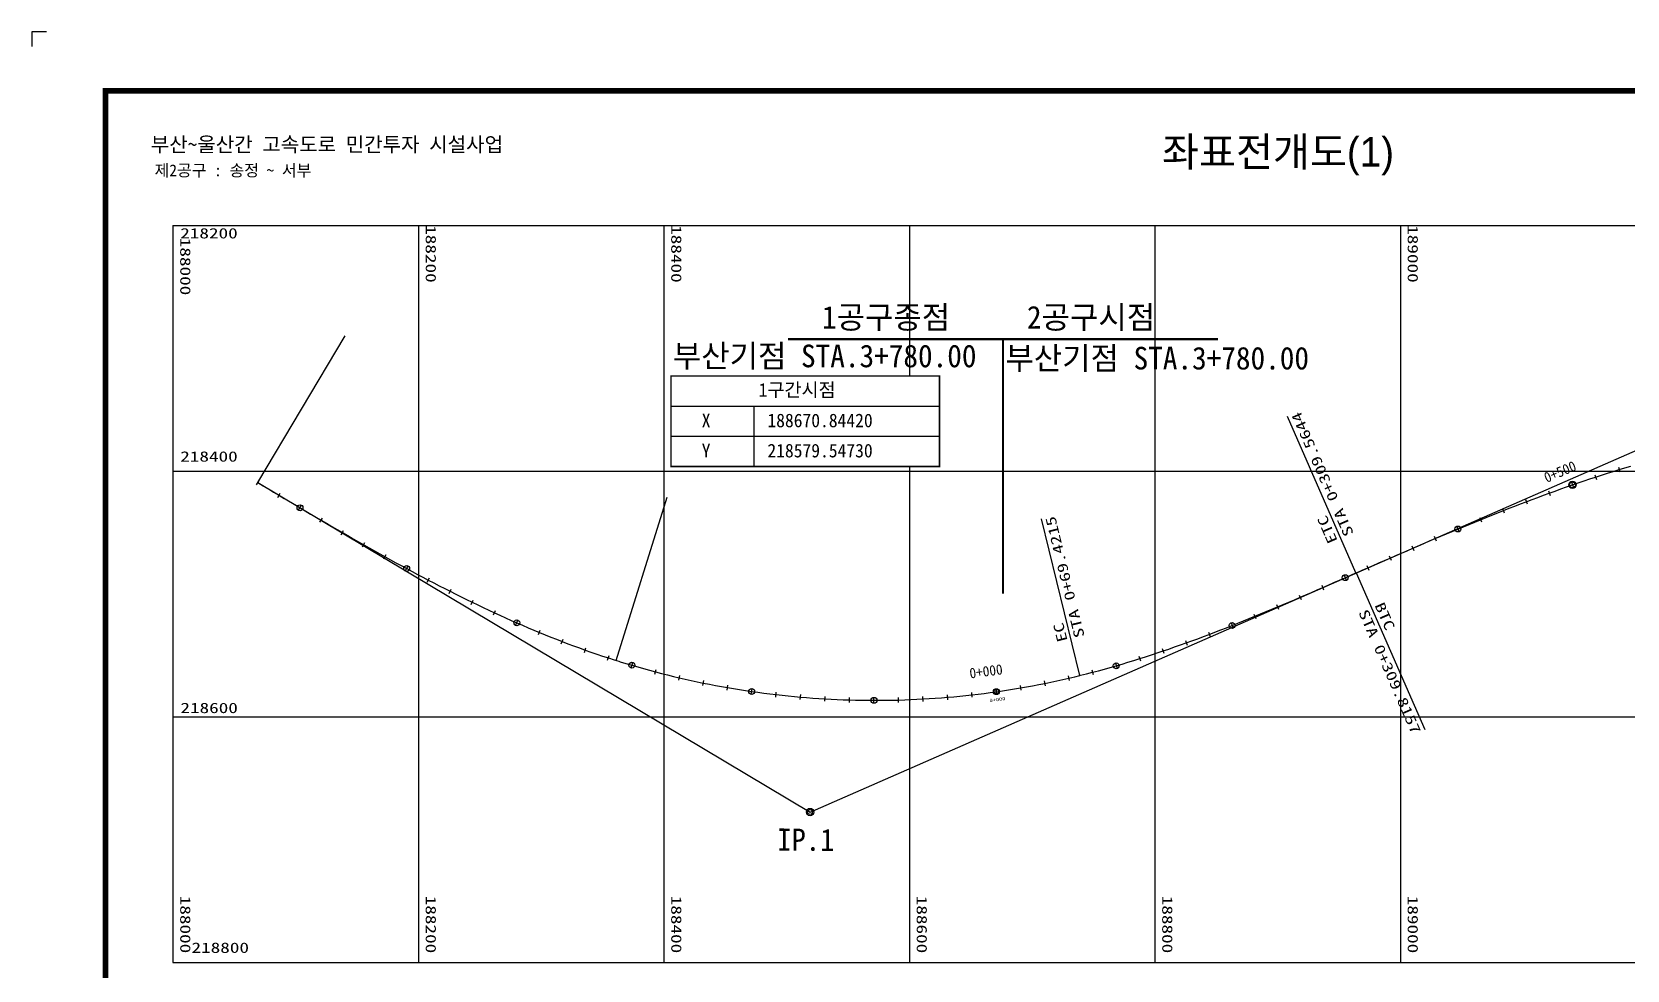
# Model space of a CAD drawing. Header units: millimetres. Extents: x 4602 to 5443, y 810 to 1404.
# Drawn here: x 4602 to 5143, y 1086 to 1404 of the extents above; entities that cross this region are included whole.
import ezdxf
from ezdxf.enums import TextEntityAlignment as Align

# ---------------------------------------------------------------- set-up
doc = ezdxf.new("R2010")
doc.units = ezdxf.units.MM
for name, color, linetype in [('CA-ALGN-CNTL', 2, 'Continuous'), ('CA-ALGN-IPLN', 1, 'Continuous'), ('CA-ALGN-IPSM', 2, 'Continuous'), ('CA-ALGN-STSM', 2, 'Continuous'), ('CA-ALGN-TEXT', 3, 'Continuous'), ('CA-LEAL', 1, 'Continuous'), ('CA-LEAT', 3, 'Continuous'), ('CA-TABL-LIN1', 4, 'Continuous'), ('CA-TABL-LIN2', 1, 'Continuous'), ('CA-TABL-TEX1', 6, 'Continuous'), ('CA-TABL-TEX2', 3, 'Continuous'), ('CA-TEXT', 3, 'Continuous'), ('CV-GRID-LINE', 1, 'Continuous'), ('CV-GRID-TEXT', 4, 'Continuous'), ('CX-BORD', 3, 'Continuous'), ('CX-BORD-LIN1', 4, 'Continuous'), ('CX-BORD-LIN2', 3, 'Continuous'), ('CX-BORD-TEX2', 7, 'Continuous'), ('CX-BORD-TEX3', 6, 'Continuous'), ('CX-MISC', 2, 'Continuous')]:
    doc.layers.add(name, color=color, linetype=linetype)
doc.styles.add('RP2', font='DotumChe.ttf')
doc.styles.add('SEKO', font='DotumChe.ttf')
doc.styles.add('TB_TEXT', font='DotumChe.ttf')
doc.styles.add('TB_WBTXT', font='H2GTRE.TTF')
doc.styles.add('TB_WMTXT', font='DotumChe.ttf')

# ---------------------------------------------------------------- blocks, each defined once
blk = doc.blocks.new('CXBLKA1-KHCA')
at = {"layer": 'CX-BORD-LIN1', "const_width": 2}
blk.add_lwpolyline([(796, 0), (0, 0), (0, 554), (796, 554)], close=True, dxfattribs=at)
at = {"layer": 'CX-MISC'}
blk.add_lwpolyline([(-20, 574), (-25, 574), (-25, 569)], dxfattribs=at)
at = {"layer": 'CX-BORD-LIN1', "style": 'TB_TEXT'}
for tag, height, p in [('TR_RNUM4', 3, (285.11, 26.64)), ('TR_RDAT4', 3.5, (317.5, 27)), ('TR_DGN4', 3.5, (459.12, 27)), ('TR_CHK4', 3.5, (499.12, 27)), ('TR_APP4', 3.5, (539.12, 27)), ('TR_RNUM3', 3, (285.11, 20.64)), ('TR_RDAT3', 3.5, (317.5, 21)), ('TR_DGN3', 3.5, (459.12, 21)), ('TR_CHK3', 3.5, (499.12, 21)), ('TR_APP3', 3.5, (539.12, 21)), ('TR_RDAT2', 3.5, (317.5, 15)), ('TR_DGN2', 3.5, (459.12, 15)), ('TR_CHK2', 3.5, (499.12, 15)), ('TR_APP2', 3.5, (539.12, 15)), ('TR_RNUM2', 3, (285.11, 14.64)), ('TR_RNUM1', 3, (285.11, 8.64)), ('TR_RDAT1', 3.5, (317.5, 9)), ('TR_DGN1', 3.5, (459.12, 9)), ('TR_CHK1', 3.5, (499.12, 9)), ('TR_APP1', 3.5, (539.12, 9))]:
    blk.add_attdef(tag, text='', height=height, dxfattribs=at).set_placement(p, align=Align.MIDDLE_CENTER)
for tag, p in [('TR_RCON4', (342.3, 27)), ('TR_RCON3', (342.3, 21)), ('TR_RCON2', (342.3, 15)), ('TR_RCON1', (342.3, 9))]:
    blk.add_attdef(tag, text='', height=3.5, dxfattribs=at).set_placement(p, align=Align.MIDDLE_LEFT)
at = {"layer": 'CX-BORD-LIN2', "style": 'TB_TEXT'}
blk.add_attdef('TD_VERSION', text='', height=3, rotation=90, dxfattribs=at).set_placement((800.5, 48.01), align=Align.MIDDLE_CENTER)
at = {"layer": 'CX-BORD-TEX2', "style": 'TB_WMTXT'}
for tag, height, p in [('TB_CNAME', 5, (15.34, 531.83)), ('TB_CSCOP', 4, (16.63, 523.83))]:
    blk.add_attdef(tag, text='', height=height, dxfattribs=at).set_placement(p, align=Align.BOTTOM_LEFT)
at = {"layer": 'CX-BORD-TEX2', "style": 'TB_WBTXT'}
for tag, height, p in [('TB_MTITIL', 10, (398, 533.33)), ('TB_STITL', 7, (398, 518.33))]:
    blk.add_attdef(tag, text='', height=height, dxfattribs=at).set_placement(p, align=Align.MIDDLE_CENTER)
at = {"layer": 'CX-BORD-TEX3', "style": 'TB_TEXT'}
for tag, height, p in [('TD_DCOMP', 4.5, (217.5, 25)), ('TD_CSECT', 4.5, (611, 25)), ('TD_CDIST', 4.5, (656, 25)), ('TD_DNAME_TOP', 4.5, (755, 25)), ('TD_CCOMP', 4.5, (217.5, 15)), ('TD_HSCAL', 4.5, (626.7, 15.24)), ('TD_VSCAL', 4.5, (655.78, 15.24)), ('TD_DNAME_MAIN', 4.5, (755, 19.01)), ('TD_DNAME_BOT', 3, (755, 13.65)), ('TD_CNAME', 5, (65, 5.75)), ('TD_FIELD', 4.5, (182.5, 5.53)), ('TD_CSTEP', 4.5, (253.24, 5.53)), ('TD_DWGCODE', 4.5, (641, 5.39)), ('TD_DWGNO', 4.5, (755, 5.39))]:
    blk.add_attdef(tag, text='', height=height, dxfattribs=at).set_placement(p, align=Align.MIDDLE_CENTER)

msp = doc.modelspace()

# ---------------------------------------------------------------- linework, layer by layer
at = {"layer": 'CA-ALGN-CNTL'}
msp.add_lwpolyline([(4678.5, 1251.13), (4678.5, 1251.13), (4678.52, 1251.12), (4680.31, 1250.05), (4682.1, 1248.99), (4683.89, 1247.92), (4685.68, 1246.85), (4687.47, 1245.79), (4689.27, 1244.73), (4691.06, 1243.66), (4692.85, 1242.6), (4694.64, 1241.54), (4696.44, 1240.48), (4698.23, 1239.43), (4700.03, 1238.37), (4701.83, 1237.32), (4703.63, 1236.27), (4705.43, 1235.23), (4707.23, 1234.18), (4709.04, 1233.14), (4710.85, 1232.11), (4712.66, 1231.07), (4714.47, 1230.04), (4716.28, 1229.02), (4718.1, 1228), (4719.91, 1226.98), (4721.74, 1225.97), (4723.56, 1224.96), (4725.38, 1223.96), (4727.21, 1222.96), (4729.05, 1221.97), (4730.88, 1220.98), (4732.72, 1220), (4734.56, 1219.02), (4736.4, 1218.06), (4738.25, 1217.09), (4740.1, 1216.14), (4741.96, 1215.19), (4743.82, 1214.25), (4745.68, 1213.31), (4747.54, 1212.39), (4749.41, 1211.47), (4751.29, 1210.55), (4753.16, 1209.65), (4755.04, 1208.76), (4756.93, 1207.87), (4758.82, 1206.99), (4760.71, 1206.12), (4762.61, 1205.26), (4764.51, 1204.41), (4766.42, 1203.57), (4768.33, 1202.74), (4770.25, 1201.92), (4772.17, 1201.12), (4774.09, 1200.32), (4776.02, 1199.53), (4777.95, 1198.75), (4779.89, 1197.99), (4781.83, 1197.23), (4783.78, 1196.49), (4785.73, 1195.76), (4787.68, 1195.04), (4789.64, 1194.34), (4791.61, 1193.65), (4793.58, 1192.97), (4795.55, 1192.3), (4797.53, 1191.65), (4799.51, 1191.01), (4801.06, 1190.52), (4801.5, 1190.38), (4803.49, 1189.77), (4805.49, 1189.18), (4807.49, 1188.59), (4809.49, 1188.03), (4811.5, 1187.47), (4813.52, 1186.93), (4815.53, 1186.41), (4817.55, 1185.9), (4819.58, 1185.4), (4821.6, 1184.92), (4823.63, 1184.46), (4825.67, 1184), (4827.7, 1183.57), (4829.74, 1183.14), (4831.79, 1182.73), (4833.83, 1182.34), (4835.88, 1181.96), (4837.93, 1181.6), (4839.98, 1181.24), (4842.04, 1180.91), (4844.1, 1180.59), (4846.16, 1180.28), (4848.22, 1179.99), (4850.29, 1179.71), (4852.35, 1179.45), (4854.42, 1179.21), (4856.49, 1178.97), (4858.57, 1178.76), (4860.64, 1178.55), (4862.71, 1178.37), (4864.79, 1178.19), (4866.87, 1178.03), (4868.95, 1177.89), (4871.03, 1177.76), (4873.11, 1177.65), (4875.19, 1177.55), (4877.27, 1177.47), (4879.35, 1177.4), (4881.43, 1177.34), (4883.52, 1177.3), (4885.6, 1177.28), (4887.68, 1177.27), (4889.77, 1177.27), (4891.85, 1177.29), (4893.93, 1177.33), (4896.01, 1177.38), (4898.1, 1177.44), (4900.18, 1177.52), (4902.26, 1177.62), (4904.34, 1177.73), (4906.42, 1177.85), (4908.5, 1177.99), (4910.58, 1178.15), (4912.65, 1178.31), (4914.73, 1178.5), (4916.8, 1178.7), (4918.87, 1178.91), (4920.94, 1179.14), (4923.01, 1179.38), (4925.08, 1179.64), (4927.15, 1179.91), (4929.21, 1180.2), (4931.27, 1180.5), (4933.33, 1180.82), (4935.39, 1181.15), (4937.44, 1181.49), (4939.49, 1181.85), (4941.54, 1182.23), (4943.59, 1182.62), (4945.63, 1183.02), (4947.67, 1183.44), (4949.71, 1183.88), (4951.75, 1184.33), (4953.78, 1184.79), (4955.81, 1185.27), (4957.6, 1185.7), (4957.83, 1185.76), (4959.85, 1186.26), (4961.87, 1186.78), (4963.88, 1187.32), (4965.89, 1187.87), (4967.9, 1188.43), (4969.9, 1189), (4971.9, 1189.58), (4973.9, 1190.18), (4975.89, 1190.79), (4977.88, 1191.41), (4979.86, 1192.05), (4981.84, 1192.69), (4983.82, 1193.34), (4985.8, 1194.01), (4987.77, 1194.68), (4989.74, 1195.37), (4991.7, 1196.06), (4993.66, 1196.76), (4995.62, 1197.47), (4997.58, 1198.19), (4999.53, 1198.92), (5001.48, 1199.65), (5003.42, 1200.4), (5005.37, 1201.15), (5007.31, 1201.9), (5009.25, 1202.67), (5011.18, 1203.44), (5013.12, 1204.21), (5015.05, 1204.99), (5016.98, 1205.78), (5018.9, 1206.57), (5020.83, 1207.37), (5022.75, 1208.17), (5024.67, 1208.98), (5026.59, 1209.79), (5028.51, 1210.6), (5030.43, 1211.42), (5032.34, 1212.24), (5034.26, 1213.06), (5036.17, 1213.88), (5038.08, 1214.71), (5039.99, 1215.54), (5041.9, 1216.37), (5043.81, 1217.2), (5045.72, 1218.04), (5047.63, 1218.87), (5049.54, 1219.71), (5051.28, 1220.47), (5051.38, 1220.51), (5051.45, 1220.54), (5053.36, 1221.38), (5055.26, 1222.21), (5057.17, 1223.05), (5059.08, 1223.88), (5060.99, 1224.72), (5062.9, 1225.55), (5064.81, 1226.38), (5066.72, 1227.21), (5068.63, 1228.04), (5070.55, 1228.86), (5072.46, 1229.68), (5074.38, 1230.51), (5076.29, 1231.33), (5078.21, 1232.14), (5080.13, 1232.96), (5082.05, 1233.77), (5083.97, 1234.57), (5085.89, 1235.38), (5087.81, 1236.18), (5089.74, 1236.97), (5091.66, 1237.76), (5093.59, 1238.55), (5095.52, 1239.33), (5097.46, 1240.11), (5099.39, 1240.88), (5101.33, 1241.65), (5103.27, 1242.41), (5105.21, 1243.17), (5107.15, 1243.92), (5109.1, 1244.66), (5111.05, 1245.4), (5113, 1246.13), (5114.95, 1246.85), (5116.91, 1247.57), (5118.87, 1248.28), (5120.83, 1248.98), (5122.79, 1249.68), (5124.76, 1250.37), (5126.73, 1251.05), (5128.7, 1251.72), (5130.67, 1252.38), (5132.65, 1253.03), (5134.63, 1253.68), (5136.62, 1254.31), (5138.61, 1254.94), (5140.6, 1255.55), (5142.59, 1256.16), (5144.59, 1256.75)], dxfattribs=at)
at = {"layer": 'CA-ALGN-IPLN', "linetype": 'Continuous'}
for p, q in [((4865.98, 1139.37), (5220.9, 1294.7)), ((4678.5, 1251.13), (4865.98, 1139.37))]:
    msp.add_line(p, q, dxfattribs=at)
at = {"layer": 'CA-ALGN-IPSM', "linetype": 'Continuous'}
for radius in [1.25, 0.833]:
    msp.add_circle((4865.98, 1139.37), radius, dxfattribs=at)
at = {"layer": 'CA-ALGN-STSM', "linetype": 'Continuous'}
for p, q in [((5140.35, 1256.35), (5140.84, 1254.76)), ((4678.1, 1250.4), (4678.95, 1251.84)), ((5124.43, 1251.31), (5125.09, 1249.42)), ((5132.39, 1253.82), (5132.91, 1252.24)), ((4685.26, 1246.14), (4686.11, 1247.57)), ((5108.8, 1245.44), (5109.39, 1243.88)), ((5116.62, 1248.35), (5117.19, 1246.79)), ((4692.34, 1241.74), (4693.36, 1243.47)), ((4692.34, 1241.74), (4693.36, 1243.47)), ((5101.02, 1242.42), (5101.63, 1240.87)), ((4699.61, 1237.66), (4700.45, 1239.09)), ((4706.82, 1233.46), (4707.65, 1234.91)), ((5085.5, 1236.3), (5086.27, 1234.45)), ((5093.28, 1239.32), (5093.91, 1237.78)), ((4714.06, 1229.32), (4714.88, 1230.77)), ((5070.22, 1229.63), (5070.88, 1228.1)), ((5077.88, 1232.91), (5078.53, 1231.37)), ((4721.33, 1225.24), (4722.14, 1226.7)), ((5062.57, 1226.31), (5063.23, 1224.78)), ((4728.57, 1221.09), (4729.52, 1222.85)), ((4736.02, 1217.32), (4736.79, 1218.79)), ((5047.23, 1219.79), (5048.03, 1217.96)), ((5054.93, 1222.98), (5055.6, 1221.45)), ((4743.44, 1213.5), (4744.19, 1214.99)), ((5032.01, 1213), (5032.67, 1211.47)), ((5039.66, 1216.31), (5040.32, 1214.78)), ((4750.92, 1209.8), (4751.65, 1211.3)), ((4758.47, 1206.24), (4759.17, 1207.75)), ((5024.35, 1209.74), (5024.99, 1208.21)), ((4766.02, 1202.66), (4766.82, 1204.49)), ((4766.02, 1202.66), (4766.82, 1204.49)), ((5008.88, 1203.6), (5009.61, 1201.74)), ((5016.66, 1206.55), (5017.29, 1205.01)), ((4773.77, 1199.55), (4774.41, 1201.09)), ((4781.53, 1196.45), (4782.13, 1198.01)), ((4993.38, 1197.54), (4993.94, 1195.98)), ((5001.18, 1200.43), (5001.77, 1198.87)), ((4789.37, 1193.55), (4789.92, 1195.12)), ((4797.27, 1190.85), (4797.79, 1192.44)), ((4977.63, 1192.21), (4978.13, 1190.62)), ((4985.53, 1194.8), (4986.06, 1193.22)), ((4805.21, 1188.22), (4805.77, 1190.14)), ((4813.3, 1186.13), (4813.73, 1187.74)), ((4961.66, 1187.59), (4962.08, 1185.98)), ((4969.62, 1189.96), (4970.18, 1188.04)), ((4821.41, 1184.11), (4821.79, 1185.73)), ((4829.58, 1182.33), (4829.91, 1183.96)), ((4837.79, 1180.77), (4838.07, 1182.42)), ((4846.02, 1179.29), (4846.3, 1181.27)), ((4846.02, 1179.29), (4846.3, 1181.27)), ((4929.07, 1181.19), (4929.35, 1179.21)), ((4937.3, 1182.32), (4937.58, 1180.67)), ((4945.47, 1183.84), (4945.8, 1182.21)), ((4953.59, 1185.6), (4953.97, 1183.98)), ((4854.33, 1178.38), (4854.52, 1180.03)), ((4862.64, 1177.54), (4862.79, 1179.2)), ((4870.98, 1176.93), (4871.07, 1178.59)), ((4879.33, 1176.56), (4879.37, 1178.23)), ((4887.68, 1176.27), (4887.68, 1178.27)), ((4896.04, 1176.55), (4895.99, 1178.21)), ((4904.39, 1176.9), (4904.29, 1178.56)), ((4912.72, 1177.48), (4912.58, 1179.15)), ((4921.04, 1178.31), (4920.85, 1179.97))]:
    msp.add_line(p, q, dxfattribs=at)
for centre, radius in [((5124.76, 1250.37), 1.25), ((5124.76, 1250.37), 1), ((4692.85, 1242.61), 1), ((5085.89, 1235.38), 1), ((4729.05, 1221.97), 1), ((5047.63, 1218.87), 1), ((4766.42, 1203.57), 1), ((5009.25, 1202.67), 1), ((4805.49, 1189.18), 1), ((4969.9, 1189), 1), ((4846.16, 1180.28), 1), ((4929.21, 1180.2), 1), ((4887.68, 1177.27), 1)]:
    msp.add_circle(centre, radius, dxfattribs=at)
at = {"layer": 'CA-LEAL', "linetype": 'Continuous'}
for p, q in [((4678.5, 1251.13), (4708.2, 1300.95)), ((5051.28, 1220.47), (5028.03, 1273.6)), ((4800.17, 1190.8), (4817.45, 1246.16)), ((4957.6, 1185.7), (4944.53, 1238.87)), ((5051.38, 1220.51), (5074.63, 1167.38))]:
    msp.add_line(p, q, dxfattribs=at)
at = {"layer": 'CA-LEAL', "const_width": 0.768}
for points in [[(4858.48, 1299.83), (4931.46, 1299.83)], [(4931.46, 1213.43), (4931.46, 1299.83), (5004.44, 1299.83)]]:
    msp.add_lwpolyline(points, dxfattribs=at)
at = {"layer": 'CA-TABL-LIN1'}
for p, q in [((4818.76, 1277.08), (4909.93, 1277.08)), ((4846.98, 1256.6), (4846.98, 1277.08))]:
    msp.add_line(p, q, dxfattribs=at)
at = {"layer": 'CA-TABL-LIN1', "const_width": 0.48}
msp.add_lwpolyline([(4909.93, 1256.6), (4909.93, 1287.32), (4818.76, 1287.32), (4818.76, 1256.6)], close=True, dxfattribs=at)
at = {"layer": 'CA-TABL-LIN2'}
msp.add_line((4818.76, 1266.84), (4909.93, 1266.84), dxfattribs=at)
at = {"layer": 'CA-TEXT', "linetype": 'Continuous'}
msp.add_line((4929.33, 1179.37), (4929.09, 1181.02), dxfattribs=at)
msp.add_line((4929.33, 1179.37), (4929.09, 1181.02), dxfattribs=at)
msp.add_circle((4929.21, 1180.2), 0.833, dxfattribs=at)
at = {"layer": 'CV-GRID-LINE', "linetype": 'Continuous'}
for p, q in [((4649.69, 1338.34), (4649.69, 1296.68)), ((4649.69, 1338.34), (4691.36, 1338.34)), ((4691.36, 1338.34), (4733.03, 1338.34)), ((4733.03, 1338.34), (4733.03, 1296.68)), ((4733.03, 1338.34), (4774.69, 1338.34)), ((4774.69, 1338.34), (4816.36, 1338.34)), ((4816.36, 1338.34), (4816.36, 1296.68)), ((4816.36, 1338.34), (4858.03, 1338.34)), ((4858.03, 1338.34), (4899.69, 1338.34)), ((4899.69, 1338.34), (4899.69, 1296.68)), ((4899.69, 1338.34), (4936.82, 1338.34)), ((4899.69, 1338.34), (5108.03, 1338.34)), ((4983.03, 1338.34), (4983.03, 1321.43)), ((5066.36, 1338.34), (5066.36, 1296.68)), ((5108.03, 1338.34), (5149.69, 1338.34)), ((4983.03, 1321.43), (4983.03, 1255.01)), ((4649.69, 1296.68), (4649.69, 1255.01)), ((4733.03, 1296.68), (4733.03, 1255.01)), ((4816.36, 1296.68), (4816.36, 1255.01)), ((4899.69, 1296.68), (4899.69, 1287.32)), ((5066.36, 1296.68), (5066.36, 1255.01)), ((4899.69, 1256.6), (4899.69, 1255.01)), ((4649.69, 1255.01), (4649.69, 1213.34)), ((4649.69, 1255.01), (4691.36, 1255.01)), ((4691.36, 1255.01), (4733.03, 1255.01)), ((4733.03, 1255.01), (4733.03, 1213.34)), ((4733.03, 1255.01), (4774.69, 1255.01)), ((4774.69, 1255.01), (4816.36, 1255.01)), ((4816.36, 1255.01), (4816.36, 1213.34)), ((4816.36, 1255.01), (4858.03, 1255.01)), ((4858.03, 1255.01), (4899.69, 1255.01)), ((4899.69, 1255.01), (4899.69, 1213.34)), ((4899.69, 1255.01), (4941.36, 1255.01)), ((4941.36, 1255.01), (4983.03, 1255.01)), ((4983.03, 1255.01), (4983.03, 1213.34)), ((4983.03, 1255.01), (5024.69, 1255.01)), ((5024.69, 1255.01), (5066.36, 1255.01)), ((5066.36, 1255.01), (5066.36, 1213.34)), ((5066.36, 1255.01), (5108.03, 1255.01)), ((5108.03, 1255.01), (5149.69, 1255.01)), ((4649.69, 1213.34), (4649.69, 1171.68)), ((4733.03, 1213.34), (4733.03, 1171.68)), ((4816.36, 1213.34), (4816.36, 1171.68)), ((4899.69, 1213.34), (4899.69, 1171.68)), ((4899.69, 1213.34), (4899.69, 1171.68)), ((4983.03, 1213.34), (4983.03, 1171.68)), ((4983.03, 1213.34), (4983.03, 1171.68)), ((5066.36, 1213.34), (5066.36, 1171.68)), ((5066.36, 1213.34), (5066.36, 1171.68)), ((4649.69, 1171.68), (4649.69, 1130.01)), ((4649.69, 1171.68), (4691.36, 1171.68)), ((4691.36, 1171.68), (4733.03, 1171.68)), ((4733.03, 1171.68), (4733.03, 1130.01)), ((4733.03, 1171.68), (4774.69, 1171.68)), ((4774.69, 1171.68), (4816.36, 1171.68)), ((4816.36, 1171.68), (4816.36, 1130.01)), ((4816.36, 1171.68), (4858.03, 1171.68)), ((4858.03, 1171.68), (4899.69, 1171.68)), ((4858.03, 1171.68), (4899.69, 1171.68)), ((4899.69, 1171.68), (4899.69, 1130.01)), ((4899.69, 1171.68), (4941.36, 1171.68)), ((4899.69, 1171.68), (4899.69, 1130.01)), ((4899.69, 1171.68), (4941.36, 1171.68)), ((4941.36, 1171.68), (4983.03, 1171.68)), ((4941.36, 1171.68), (4983.03, 1171.68)), ((4983.03, 1171.68), (4983.03, 1130.01)), ((4983.03, 1171.68), (5024.69, 1171.68)), ((4983.03, 1171.68), (4983.03, 1130.01)), ((4983.03, 1171.68), (5024.69, 1171.68)), ((5024.69, 1171.68), (5066.36, 1171.68)), ((5024.69, 1171.68), (5066.36, 1171.68)), ((5066.36, 1171.68), (5066.36, 1130.01)), ((5066.36, 1171.68), (5108.03, 1171.68)), ((5066.36, 1171.68), (5066.36, 1130.01)), ((5066.36, 1171.68), (5108.03, 1171.68)), ((5108.03, 1171.68), (5149.69, 1171.68)), ((5108.03, 1171.68), (5149.69, 1171.68)), ((4649.69, 1130.01), (4649.69, 1088.34)), ((4733.03, 1130.01), (4733.03, 1088.34)), ((4816.36, 1130.01), (4816.36, 1088.34)), ((4899.69, 1130.01), (4899.69, 1088.34)), ((4899.69, 1130.01), (4899.69, 1088.34)), ((4983.03, 1130.01), (4983.03, 1088.34)), ((4983.03, 1130.01), (4983.03, 1088.34)), ((5066.36, 1130.01), (5066.36, 1088.34)), ((5066.36, 1130.01), (5066.36, 1088.34)), ((4649.69, 1088.34), (4691.36, 1088.34)), ((4691.36, 1088.34), (4733.03, 1088.34)), ((4733.03, 1088.34), (4774.69, 1088.34)), ((4774.69, 1088.34), (4816.36, 1088.34)), ((4816.36, 1088.34), (4858.03, 1088.34)), ((4858.03, 1088.34), (4899.69, 1088.34)), ((4858.03, 1088.34), (4899.69, 1088.34)), ((4899.69, 1088.34), (4941.36, 1088.34)), ((4899.69, 1088.34), (4941.36, 1088.34)), ((4941.36, 1088.34), (4983.03, 1088.34)), ((4941.36, 1088.34), (4983.03, 1088.34)), ((4983.03, 1088.34), (5024.69, 1088.34)), ((4983.03, 1088.34), (5024.69, 1088.34)), ((5024.69, 1088.34), (5066.36, 1088.34)), ((5024.69, 1088.34), (5066.36, 1088.34)), ((5066.36, 1088.34), (5108.03, 1088.34)), ((5066.36, 1088.34), (5108.03, 1088.34)), ((5108.03, 1088.34), (5149.69, 1088.34)), ((5108.03, 1088.34), (5149.69, 1088.34))]:
    msp.add_line(p, q, dxfattribs=at)

# ---------------------------------------------------------------- block references
at = {"layer": 'CX-BORD'}
ref = msp.add_blockref('CXBLKA1-KHCA', (4626.83, 830.04), dxfattribs=at)
ref.add_attrib('TB_MTITIL', '좌표전개도(1)', dxfattribs={"layer": 'CX-BORD-TEX2', "height": 10, "style": 'TB_WBTXT'}).set_placement((5024.83, 1363.36), align=Align.MIDDLE_CENTER)
ref.add_attrib('TB_CNAME', '부산~울산간 고속도로 민간투자 시설사업', dxfattribs={"layer": 'CX-BORD-TEX2', "height": 5, "style": 'TB_WMTXT'}).set_placement((4642.18, 1361.87), align=Align.BOTTOM_LEFT)
ref.add_attrib('TB_CSCOP', '제2공구 : 송정 ~ 서부', dxfattribs={"layer": 'CX-BORD-TEX2', "height": 4, "style": 'TB_WMTXT'}).set_placement((4643.47, 1353.87), align=Align.BOTTOM_LEFT)

# ---------------------------------------------------------------- texts
at = {"layer": 'CA-ALGN-TEXT', "style": 'SEKO'}
for s, height, rotation, p in [('0+500', 3.5, 23.0921, (5116.03, 1251.02)), ('0+000', 3.5, 7.5107, (4920.33, 1184.67)), ('IP.1', 7.5, 359.6619, (4854.82, 1126.3))]:
    msp.add_text(s, height=height, rotation=rotation, dxfattribs=at).set_placement(p)
at = {"layer": 'CA-ALGN-TEXT', "style": 'RP2', "width": 0.946602}
msp.add_text('0+000', height=1.167, rotation=8.1271, dxfattribs=at).set_placement((4926.99, 1176.6), (4932.35, 1177.36), align=Align.FIT)
at = {"layer": 'CA-LEAT', "style": 'SEKO'}
for s, p in [('1공구종점', (4870.03, 1303.41)), ('2공구시점', (4939.6, 1303.41)), ('부산기점 STA.3+780.00', (4819.4, 1290.27)), ('부산기점 STA.3+780.00', (4932.28, 1289.52))]:
    msp.add_text(s, height=7.68, dxfattribs=at).set_placement(p)
at = {"layer": 'CA-LEAT', "style": 'RP2'}
for s, rotation, width, p, p2 in [('STA 0+309.5644', 113.6373, 1.01487, (5050.62, 1233.83), (5032.38, 1275.51)), ('ETC', 113.6373, 1.103774, (5045.12, 1231.42), (5041.21, 1240.35)), ('STA 0+69.4215', 103.8093, 1.022177, (4959.22, 1198.97), (4949.14, 1240)), ('STA 0+309.8157', 293.6373, 1.018657, (5052.04, 1207.16), (5070.28, 1165.47)), ('BTC', 293.6373, 1.063636, (5057.53, 1209.56), (5061.44, 1200.63)), ('EC', 103.8093, 1.054054, (4953.4, 1197.54), (4951.85, 1203.85))]:
    msp.add_text(s, height=3.5, rotation=rotation, dxfattribs=dict(at, width=width)).set_placement(p, p2, align=Align.FIT)
at = {"layer": 'CA-TABL-TEX1', "style": 'SEKO'}
for s, height, p in [('1구간시점', 4.608, (4848.54, 1280.3)), ('X', 4.61, (4829.2, 1269.93)), ('Y', 4.61, (4829.2, 1259.69))]:
    msp.add_text(s, height=height, dxfattribs=at).set_placement(p)
at = {"layer": 'CA-TABL-TEX2', "style": 'SEKO'}
for s, p in [('188670.84420', (4851.5, 1269.93)), ('218579.54730', (4851.5, 1259.69))]:
    msp.add_text(s, height=4.608, dxfattribs=at).set_placement(p)
at = {"layer": 'CV-GRID-TEXT', "style": 'RP2'}
for s, p, p2 in [('188200', (4735.53, 1338.47), (4735.53, 1318.97)), ('188400', (4818.86, 1338.47), (4818.86, 1318.97)), ('189000', (5068.86, 1338.47), (5068.86, 1318.97)), ('188000', (4652.19, 1334.19), (4652.19, 1314.69)), ('188000', (4652.19, 1110.97), (4652.19, 1091.47)), ('188200', (4735.53, 1110.97), (4735.53, 1091.47)), ('188400', (4818.86, 1110.97), (4818.86, 1091.47)), ('188600', (4902.19, 1110.97), (4902.19, 1091.47)), ('188800', (4985.53, 1110.97), (4985.53, 1091.47)), ('189000', (5068.86, 1110.97), (5068.86, 1091.47))]:
    msp.add_text(s, height=3.5, rotation=270, dxfattribs=at).set_placement(p, p2, align=Align.FIT)
for s, p, p2 in [('218200', (4652.19, 1333.98), (4671.69, 1333.98)), ('218400', (4652.19, 1258.25), (4671.69, 1258.25)), ('218600', (4652.25, 1172.94), (4671.75, 1172.94)), ('218800', (4656.02, 1091.59), (4675.52, 1091.59))]:
    msp.add_text(s, height=3.5, dxfattribs=at).set_placement(p, p2, align=Align.FIT)

doc.saveas('drawing.dxf')
